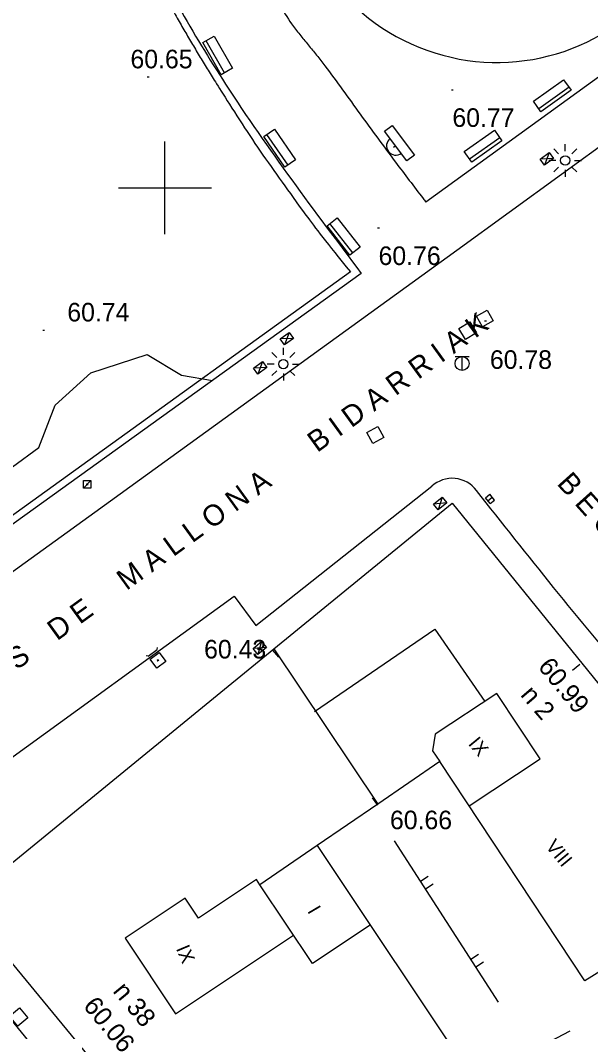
# Model space of a CAD drawing. Extents: x 506500 to 506851, y 4789550 to 4789800.
# Drawn here: x 506542.2 to 506572.9, y 4789704.6 to 4789759 of the extents above; entities that cross this region are included whole.
import ezdxf

# ---------------------------------------------------------------- set-up
doc = ezdxf.new("R2010")
doc.units = 0
for name, color, linetype in [('05-AltAlt', 7, 'Continuous'), ('Alambrada-UrbCer', 7, 'Continuous'), ('Alturas edific 1_500-TopEdi', 7, 'Continuous'), ('Arqueta alumbrado-SerAlu', 7, 'Continuous'), ('Arqueta saneamiento-SerSan', 7, 'Continuous'), ('Arqueta telefonos-SerTel', 7, 'Continuous'), ('Banco-UrbMob', 7, 'Continuous'), ('Boca de riego-SerAgu', 7, 'Continuous'), ('Bordillo-UrbAce', 7, 'Continuous'), ('Calle-ViaCal', 7, 'Continuous'), ('Calles de 2 orden 1_500-TopCal', 7, 'Continuous'), ('cota medianera-AltAlt', 7, 'Continuous'), ('cota punto 1_500 altimetria-AltAlt', 7, 'Continuous'), ('cota umbral-AltAlt', 7, 'Continuous'), ('Delim Alturas-UrbEdi', 7, 'Continuous'), ('Entrada en finca-UrbEdi', 7, 'Continuous'), ('Fachada-UrbEdi', 7, 'Continuous'), ('Farola-SerAlu', 7, 'Continuous'), ('Fuente 1_500-UrbMob', 7, 'Continuous'), ('Juegos infantiles-RusAre', 7, 'Continuous'), ('Medianera-UrbEdi', 7, 'Continuous'), ('Muro-UrbCer', 7, 'Continuous'), ('Numeros de portal 1_500-TopEdi', 7, 'Continuous'), ('punto 1_500 altimetria-AltAlt', 7, 'Continuous'), ('punto cuadricula 1_500-AltAlt', 7, 'Continuous'), ('punto medianera-AltAlt', 7, 'Continuous'), ('punto umbral-AltAlt', 7, 'Continuous'), ('Sumidero Lineal-SerSan', 7, 'Continuous'), ('Sumidero-SerSan', 7, 'Continuous')]:
    doc.layers.add(name, color=color, linetype=linetype)

msp = doc.modelspace()

# ---------------------------------------------------------------- linework, layer by layer
at = {"layer": '05-AltAlt'}
msp.add_lwpolyline([(506550.064, 4789760.217), (506549.953, 4789760.262), (506547.931, 4789763.947), (506543.055, 4789764.373), (506540.709, 4789760.112), (506540.906, 4789755.167), (506539.843, 4789751.696), (506541.296, 4789747.398), (506540.309, 4789743.951), (506541.651, 4789740.577), (506538.944, 4789735.016), (506538.927, 4789732.904), (506543.207, 4789736.013), (506544.088, 4789738.306), (506546.002, 4789740.04), (506549.047, 4789741.026), (506550.893, 4789739.907), (506552.566, 4789739.635)], dxfattribs=at)
at = {"layer": 'Alambrada-UrbCer'}
msp.add_lwpolyline([(506559.993, 4789745.469), (506539.639, 4789730.831), (506539.436, 4789730.732), (506539.322, 4789730.69), (506539.192, 4789730.647), (506539.06, 4789730.613), (506538.954, 4789730.593), (506538.869, 4789730.582), (506538.747, 4789730.567), (506538.578, 4789730.562), (506538.431, 4789730.568), (506538.305, 4789730.577), (506538.113, 4789730.615), (506537.885, 4789730.677), (506537.701, 4789730.753), (506537.543, 4789730.833), (506537.379, 4789730.932), (506537.244, 4789731.031)], dxfattribs=at)
msp.add_open_spline([(506544.454, 4789788.518), (506544.213, 4789786.175), (506544.11, 4789783.81), (506544.279, 4789781.471), (506544.494, 4789778.501), (506544.843, 4789775.535), (506545.467, 4789772.602), (506545.626, 4789771.855), (506545.798, 4789771.12), (506545.992, 4789770.384), (506546.184, 4789769.653), (506546.388, 4789768.928), (506546.614, 4789768.207), (506547.067, 4789766.759), (506547.594, 4789765.341), (506548.217, 4789763.954), (506548.889, 4789762.459), (506549.618, 4789761.002), (506550.417, 4789759.576), (506550.815, 4789758.866), (506551.217, 4789758.161), (506551.635, 4789757.463), (506552.056, 4789756.762), (506552.484, 4789756.066), (506552.921, 4789755.375), (506554.006, 4789753.659), (506555.122, 4789751.966), (506556.304, 4789750.314), (506557.486, 4789748.662), (506558.707, 4789747.04), (506559.993, 4789745.469)], degree=3, dxfattribs=at)
at = {"layer": 'Arqueta alumbrado-SerAlu'}
for p, q in [((506570.931, 4789751.577), (506570.211, 4789751.541)), ((506570.693, 4789751.898), (506570.449, 4789751.22)), ((506556.924, 4789741.891), (506556.204, 4789741.865)), ((506556.69, 4789742.216), (506556.438, 4789741.54)), ((506555.489, 4789740.32), (506554.769, 4789740.294)), ((506555.255, 4789740.645), (506555.003, 4789739.969)), ((506565.182, 4789733.038), (506564.464, 4789732.971)), ((506564.93, 4789733.349), (506564.716, 4789732.66)), ((506555.207, 4789725.569), (506554.997, 4789724.879)), ((506555.461, 4789725.259), (506554.743, 4789725.188))]:
    msp.add_line(p, q, dxfattribs=at)
for points in [[(506570.449, 4789751.22), (506570.211, 4789751.541), (506570.693, 4789751.898), (506570.931, 4789751.577)], [(506556.438, 4789741.54), (506556.204, 4789741.865), (506556.69, 4789742.216), (506556.924, 4789741.891)], [(506555.003, 4789739.969), (506554.769, 4789740.294), (506555.255, 4789740.645), (506555.489, 4789740.32)], [(506564.716, 4789732.66), (506564.464, 4789732.971), (506564.93, 4789733.349), (506565.182, 4789733.038)], [(506554.997, 4789724.879), (506554.743, 4789725.188), (506555.207, 4789725.569), (506555.461, 4789725.259)]]:
    msp.add_lwpolyline(points, close=True, dxfattribs=at)
at = {"layer": 'Arqueta saneamiento-SerSan'}
for points in [[(506567.36, 4789743.408), (506567.684, 4789742.831), (506567.114, 4789742.511), (506566.79, 4789743.088)], [(506566.415, 4789742.79), (506566.785, 4789742.2), (506566.195, 4789741.831), (506565.825, 4789742.42)], [(506561.475, 4789737.151), (506561.795, 4789736.551), (506561.195, 4789736.231), (506560.875, 4789736.831)], [(506542.075, 4789704.858), (506541.625, 4789705.395), (506542.161, 4789705.844), (506542.611, 4789705.308)]]:
    msp.add_lwpolyline(points, close=True, dxfattribs=at)
at = {"layer": 'Arqueta telefonos-SerTel'}
for p, q in [((506565.629, 4789740.916), (506566.379, 4789740.916)), ((506566.004, 4789740.166), (506566.004, 4789740.916))]:
    msp.add_line(p, q, dxfattribs=at)
msp.add_circle((506566.004, 4789740.541), 0.375, dxfattribs=at)
at = {"layer": 'Banco-UrbMob'}
for p, q in [((506553.206, 4789756.189), (506552.21, 4789757.923)), ((506571.767, 4789755.415), (506570.137, 4789754.258)), ((506556.627, 4789751.229), (506555.483, 4789752.87)), ((506568.037, 4789752.7), (506566.406, 4789751.542)), ((506560.117, 4789746.506), (506558.889, 4789748.085))]:
    msp.add_line(p, q, dxfattribs=at)
for points in [[(506553.64, 4789756.438), (506553.033, 4789756.089), (506552.037, 4789757.823), (506552.644, 4789758.172)], [(506571.478, 4789755.823), (506571.883, 4789755.253), (506570.253, 4789754.095), (506569.847, 4789754.666)], [(506557.037, 4789751.515), (506556.463, 4789751.115), (506555.32, 4789752.755), (506555.894, 4789753.156)], [(506567.747, 4789753.108), (506568.153, 4789752.537), (506566.522, 4789751.38), (506566.117, 4789751.95)], [(506560.512, 4789746.813), (506559.959, 4789746.383), (506558.732, 4789747.962), (506559.284, 4789748.392)]]:
    msp.add_lwpolyline(points, close=True, dxfattribs=at)
at = {"layer": 'Boca de riego-SerAgu'}
for p, q in [((506545.609, 4789733.833), (506546.009, 4789734.233)), ((506545.759, 4789734.033), (506545.859, 4789734.033)), ((506545.809, 4789733.983), (506545.809, 4789734.083))]:
    msp.add_line(p, q, dxfattribs=at)
msp.add_lwpolyline([(506545.609, 4789733.833), (506545.609, 4789734.233), (506546.009, 4789734.233), (506546.009, 4789733.833)], close=True, dxfattribs=at)
at = {"layer": 'Bordillo-UrbAce'}
for p, q in [((506577.486, 4789755.174), (506565.72, 4789746.62)), ((506565.72, 4789746.62), (506546.222, 4789732.518)), ((506546.222, 4789732.518), (506534.754, 4789724.239))]:
    msp.add_line(p, q, dxfattribs=at)
for points in [[(506540.692, 4789718.574), (506553.734, 4789728.022), (506554.894, 4789726.432), (506564.374, 4789733.932)], [(506538.282, 4789709.388), (506584.55, 4789652.675), (506584.409, 4789652.29)]]:
    msp.add_lwpolyline(points, dxfattribs=at)
msp.add_arc((506565.475, 4789732.732), 1.628, 36.532, 132.5626, dxfattribs=at)
msp.add_spline([(506619.042, 4789686.821), (506611.152, 4789691.871), (506599.473, 4789700.401), (506586.743, 4789711.381), (506575.203, 4789723.371), (506566.784, 4789733.702)], degree=3, dxfattribs=at)
at = {"layer": 'Calle-ViaCal'}
msp.add_lwpolyline([(506582.803, 4789762.955), (506575.637, 4789757.618), (506564.046, 4789749.233)], dxfattribs=at)
for points in [[(506544.853, 4789788.476), (506544.68, 4789781.493), (506545.859, 4789772.69), (506548.586, 4789764.113), (506553.26, 4789755.589), (506560.574, 4789745.395)], [(506549.687, 4789785.289), (506550.46, 4789775.005), (506550.634, 4789773.597), (506550.766, 4789772.898), (506550.922, 4789772.202), (506551.304, 4789770.821), (506551.778, 4789769.473), (506552.872, 4789766.798), (506553.459, 4789765.474), (506554.046, 4789764.156), (506554.791, 4789762.539), (506555.589, 4789760.954), (506556.82, 4789758.837), (506557.258, 4789758.26), (506557.714, 4789757.699), (506558.171, 4789757.14), (506558.613, 4789756.569), (506560.512, 4789753.971), (506561.462, 4789752.673), (506562.422, 4789751.381), (506563.903, 4789749.424), (506564.046, 4789749.233)]]:
    msp.add_spline(points, degree=3, dxfattribs=at)
at = {"layer": 'Delim Alturas-UrbEdi'}
for p, q in [((506558.055, 4789721.801), (506564.532, 4789726.24)), ((506564.532, 4789726.24), (506567.226, 4789722.339)), ((506567.881, 4789722.772), (506564.561, 4789720.578)), ((506570.205, 4789719.255), (506567.881, 4789722.772)), ((506564.561, 4789720.578), (506564.42, 4789719.693)), ((506564.42, 4789719.693), (506564.807, 4789719.108)), ((506566.38, 4789716.727), (506570.205, 4789719.255)), ((506558.203, 4789714.582), (506555.118, 4789712.468)), ((506554.921, 4789712.763), (506551.798, 4789710.681)), ((506555.118, 4789712.468), (506554.921, 4789712.763)), ((506557.945, 4789708.227), (506555.118, 4789712.468)), ((506551.082, 4789711.754), (506547.846, 4789709.594)), ((506551.798, 4789710.681), (506551.082, 4789711.754)), ((506561.057, 4789710.302), (506557.945, 4789708.227)), ((506550.566, 4789705.519), (506556.922, 4789709.761)), ((506547.846, 4789709.594), (506550.566, 4789705.519))]:
    msp.add_line(p, q, dxfattribs=at)
at = {"layer": 'Entrada en finca-UrbEdi'}
msp.add_line((506572.343, 4789724.332), (506571.955, 4789724.017), dxfattribs=at)
at = {"layer": 'Fachada-UrbEdi'}
msp.add_line((506572.612, 4789707.299), (506564.807, 4789719.108), dxfattribs=at)
for points in [[(506555.861, 4789725.177), (506565.466, 4789733.023)], [(506565.466, 4789733.023), (506573.603, 4789722.982), (506582.433, 4789713.381), (506572.612, 4789707.299)], [(506554.163, 4789693.206), (506539.093, 4789711.482), (506555.861, 4789725.177)], [(506564.807, 4789719.108), (506561.461, 4789716.815)], [(506561.461, 4789716.815), (506558.203, 4789714.582), (506566.613, 4789701.972), (506554.163, 4789693.206)]]:
    msp.add_lwpolyline(points, dxfattribs=at)
at = {"layer": 'Farola-SerAlu'}
for p, q in [((506571.561, 4789751.974), (506571.561, 4789752.35)), ((506571.207, 4789751.828), (506570.942, 4789752.093)), ((506571.914, 4789751.828), (506572.179, 4789752.093)), ((506572.179, 4789752.093), (506572.179, 4789752.093)), ((506571.061, 4789751.475), (506570.685, 4789751.475)), ((506571.207, 4789751.121), (506570.942, 4789750.856)), ((506571.914, 4789751.121), (506572.179, 4789750.856)), ((506572.06, 4789751.475), (506572.436, 4789751.475)), ((506571.561, 4789750.975), (506571.561, 4789750.599)), ((506556.376, 4789741.007), (506556.376, 4789741.383)), ((506556.022, 4789740.861), (506555.757, 4789741.126)), ((506556.729, 4789740.861), (506556.994, 4789741.126)), ((506556.994, 4789741.126), (506556.994, 4789741.126)), ((506555.876, 4789740.508), (506555.5, 4789740.508)), ((506556.022, 4789740.154), (506555.757, 4789739.889)), ((506556.729, 4789740.154), (506556.994, 4789739.889)), ((506556.875, 4789740.508), (506557.251, 4789740.508)), ((506556.376, 4789740.008), (506556.376, 4789739.632))]:
    msp.add_line(p, q, dxfattribs=at)
for centre in [(506571.561, 4789751.475), (506556.376, 4789740.508)]:
    msp.add_circle(centre, 0.25, dxfattribs=at)
at = {"layer": 'Fuente 1_500-UrbMob'}
msp.add_line((506562.435, 4789752.26), (506562.315, 4789752.169), dxfattribs=at)
msp.add_lwpolyline([(506561.833, 4789753.058), (506562.232, 4789753.359), (506563.436, 4789751.762), (506563.037, 4789751.461)], close=True, dxfattribs=at)
msp.add_arc((506562.435, 4789752.26), 0.5, 127, 307, dxfattribs=at)
at = {"layer": 'Juegos infantiles-RusAre'}
msp.add_arc((506567.889, 4789767.967), 11.217, 177.6646, 35.4618, dxfattribs=at)
at = {"layer": 'Medianera-UrbEdi'}
msp.add_line((506555.861, 4789725.177), (506561.461, 4789716.815), dxfattribs=at)
at = {"layer": 'Muro-UrbCer'}
for p, q in [((506560.574, 4789745.395), (506539.873, 4789730.506)), ((506563.763, 4789712.672), (506564.183, 4789712.942)), ((506564.033, 4789712.252), (506564.453, 4789712.522)), ((506566.473, 4789708.472), (506566.893, 4789708.742)), ((506566.743, 4789708.052), (506567.163, 4789708.322))]:
    msp.add_line(p, q, dxfattribs=at)
for points in [[(506567.963, 4789706.162), (506562.363, 4789714.832)], [(506575.493, 4789698.692), (506573.083, 4789701.722), (506571.603, 4789700.732), (506569.743, 4789703.522), (506571.823, 4789704.602)]]:
    msp.add_lwpolyline(points, dxfattribs=at)
at = {"layer": 'punto 1_500 altimetria-AltAlt'}
for p, q in [((506549.042, 4789755.972), (506549.142, 4789755.972)), ((506565.433, 4789755.282), (506565.533, 4789755.282)), ((506561.455, 4789747.844), (506561.555, 4789747.844)), ((506567.217, 4789742.847), (506567.317, 4789742.847)), ((506543.417, 4789742.342), (506543.517, 4789742.342))]:
    msp.add_line(p, q, dxfattribs=at)
at = {"layer": 'punto cuadricula 1_500-AltAlt'}
for p, q in [((506550, 4789747.5), (506550, 4789752.5)), ((506547.5, 4789750), (506552.5, 4789750))]:
    msp.add_line(p, q, dxfattribs=at)
at = {"layer": 'punto medianera-AltAlt'}
for p, q in [((506555.795, 4789725.115), (506556.111, 4789724.728)), ((506561.463, 4789716.752), (506561.18, 4789717.164))]:
    msp.add_line(p, q, dxfattribs=at)
at = {"layer": 'punto umbral-AltAlt'}
msp.add_line((506572.343, 4789724.332), (506571.955, 4789724.017), dxfattribs=at)
at = {"layer": 'Sumidero Lineal-SerSan'}
for p, q in [((506567.395, 4789733.156), (506567.626, 4789733.346)), ((506567.523, 4789732.999), (506567.754, 4789733.191))]:
    msp.add_line(p, q, dxfattribs=at)
for points in [[(506567.269, 4789733.309), (506567.5, 4789733.5)], [(506567.522, 4789733.001), (506567.269, 4789733.309)], [(506567.754, 4789733.191), (506567.501, 4789733.499)]]:
    msp.add_lwpolyline(points, dxfattribs=at)
at = {"layer": 'Sumidero-SerSan'}
for p, q in [((506549.089, 4789724.79), (506549.574, 4789725.144)), ((506549.574, 4789725.144), (506549.589, 4789725.243)), ((506549.089, 4789724.79), (506548.99, 4789724.805)), ((506549.586, 4789724.534), (506549.667, 4789724.593)), ((506549.656, 4789724.523), (506549.597, 4789724.604))]:
    msp.add_line(p, q, dxfattribs=at)
msp.add_lwpolyline([(506549.561, 4789724.144), (506549.207, 4789724.628), (506549.691, 4789724.982), (506550.045, 4789724.498)], close=True, dxfattribs=at)

# ---------------------------------------------------------------- texts
at = {"layer": 'Alturas edific 1_500-TopEdi'}
for s, rotation, p in [('IX', 309.5086, (506566.305, 4789720.051)), ('VIII', 309.5086, (506570.468, 4789714.53)), ('I', 300.5188, (506557.65, 4789711.064)), ('IX', 292.8558, (506550.58, 4789709.042))]:
    msp.add_text(s, height=0.75, rotation=rotation, dxfattribs=at).set_placement(p)
at = {"layer": 'Calles de 2 orden 1_500-TopCal'}
for s, height, rotation, p in [('C A L Z A D A S    D E     M A L L O N A       B I D A R R I A K', 1.12998, 35.8767, (506533.98, 4789718.201)), ('B E G O N A K O', 1.12999, 311.8464, (506571.07, 4789734.056))]:
    msp.add_text(s, height=height, rotation=rotation, dxfattribs=at).set_placement(p)
at = {"layer": 'cota medianera-AltAlt'}
for s, p in [('60.43', (506552.107, 4789724.659)), ('60.66', (506562.12, 4789715.465))]:
    msp.add_text(s, height=1, rotation=359.9988, dxfattribs=at).set_placement(p)
at = {"layer": 'cota punto 1_500 altimetria-AltAlt'}
for s, p in [('60.65', (506548.139, 4789756.435)), ('60.77', (506565.483, 4789753.282)), ('60.76', (506561.505, 4789745.844)), ('60.74', (506544.737, 4789742.805)), ('60.78', (506567.504, 4789740.253)), ('60.43', (506552.107, 4789724.659)), ('60.66', (506562.12, 4789715.465))]:
    msp.add_text(s, height=1, rotation=359.9988, dxfattribs=at).set_placement(p)
at = {"layer": 'cota umbral-AltAlt'}
for s, rotation, p in [('60.99', 309.0218, (506570.053, 4789724.202)), ('60.06', 309.4995, (506545.553, 4789705.932))]:
    msp.add_text(s, height=1, rotation=rotation, dxfattribs=at).set_placement(p)
at = {"layer": 'Numeros de portal 1_500-TopEdi'}
for s, rotation, p in [('n 2', 310.658, (506569.109, 4789722.676)), ('n 38', 309.5082, (506547.153, 4789706.73))]:
    msp.add_text(s, height=1, rotation=rotation, dxfattribs=at).set_placement(p)

doc.saveas('drawing.dxf')
